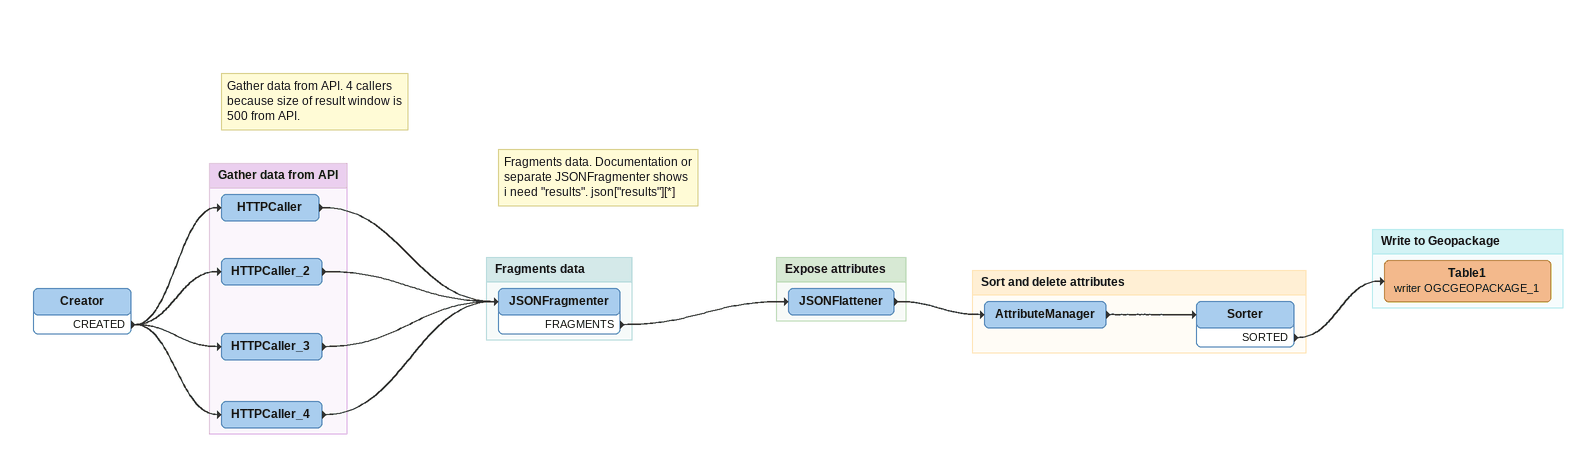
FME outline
Note: Gather data from API. 4 callers because size of result window is 500 from API.
Note: Fragments data. Documentation or separate JSONFragmenter shows i need "results". json["results"][*]
Creator
    CREATED -> HTTPCaller
    CREATED -> HTTPCaller_2
    CREATED -> HTTPCaller_3
    CREATED -> HTTPCaller_4

Bookmark: Gather data from API
HTTPCaller
    -> JSONFragmenter
HTTPCaller_2
    -> JSONFragmenter
HTTPCaller_3
    -> JSONFragmenter
HTTPCaller_4
    -> JSONFragmenter

Bookmark: Fragments data
JSONFragmenter
    FRAGMENTS -> JSONFlattener

Bookmark: Expose attributes
JSONFlattener
    -> AttributeManager

Bookmark: Sort and delete attributes
AttributeManager
    -> Sorter
Sorter
    SORTED -> Table1 (writer OGCGEOPACKAGE_1)

Bookmark: Write to Geopackage
Table1 (writer OGCGEOPACKAGE_1)
